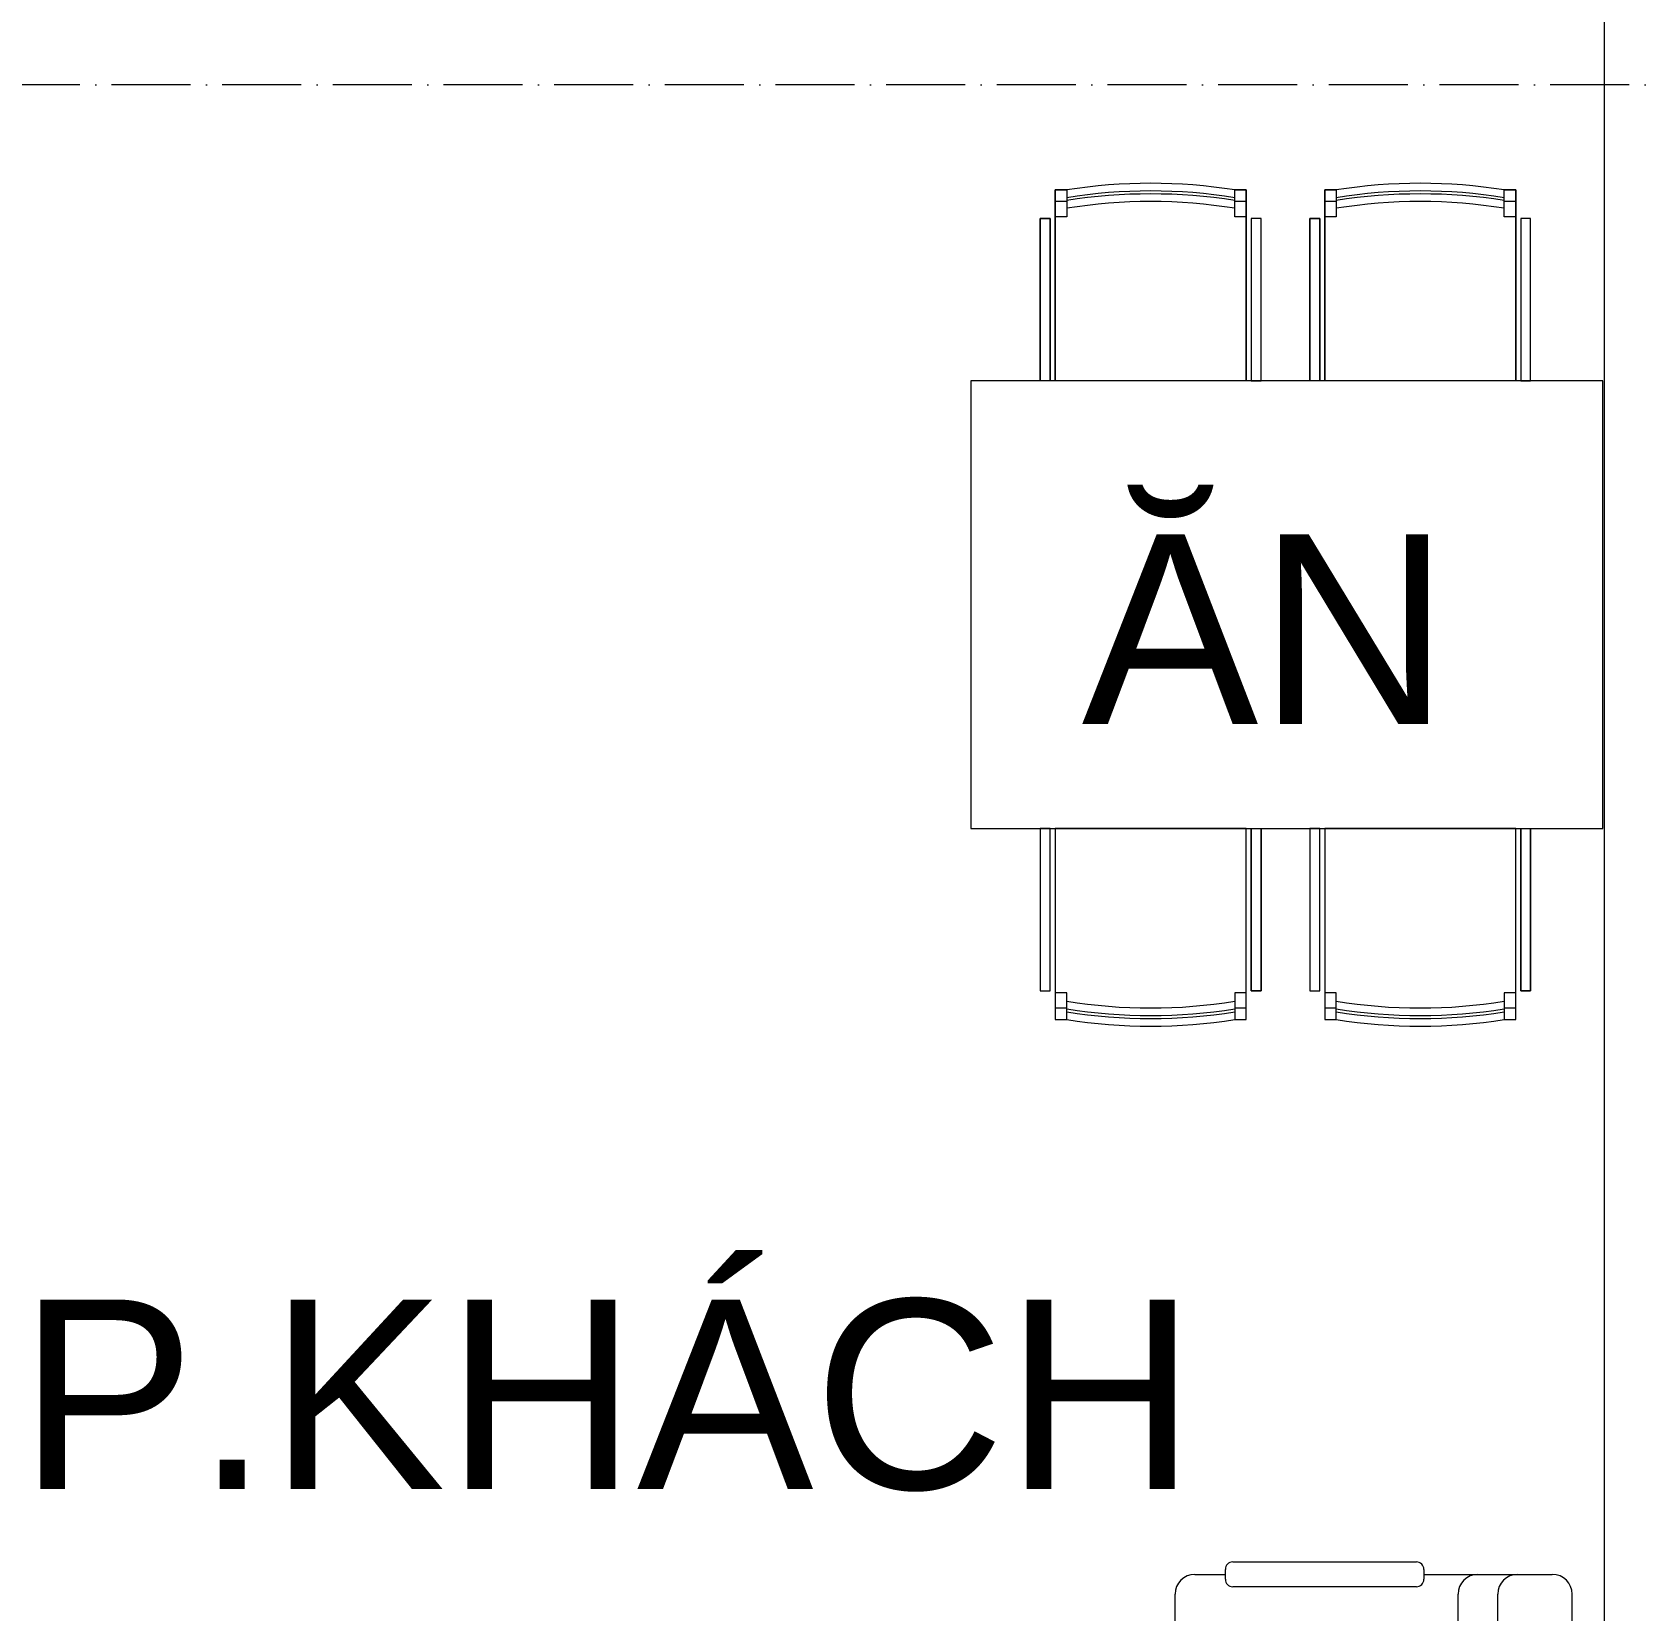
# Model space of a CAD drawing. Header units: millimetres. Extents: x -20144 to 122974, y -38328 to 48263.
# Drawn here: x 13916 to 16976, y 3452 to 6450 of the extents above; entities that cross this region are included whole.
import ezdxf

# ---------------------------------------------------------------- set-up
doc = ezdxf.new("R2010")
doc.units = ezdxf.units.MM
doc.linetypes.add('Grid Line', pattern=[4.2, 3, -0.6, 0, -0.6])
for name, color, linetype, lineweight in [('CHU', 181, 'Continuous', 5), ('NET-CAT', 3, 'Continuous', 15), ('THIET BI', 44, 'Continuous', 5), ('TRUC', 225, 'Continuous', 5)]:
    doc.layers.add(name, color=color, linetype=linetype, lineweight=lineweight)
doc.styles.add('Arial_4', font='arial_0.ttf', dxfattribs={"height": 360})

# ---------------------------------------------------------------- blocks, each defined once
blk = doc.blocks.new('X-SOFA1 - X-SOFA-V60-MẶT BẰNG TẦNG 5 ĐẾN TẦNG 22')
at = {"layer": 'THIET BI'}
for p, q in [((-644.3, 992.8), (-295.7, 992.8)), ((-716.2, 969.2), (-658.4, 969.2)), ((-658.4, 959.8), (-658.4, 978.7)), ((-281.5, 978.7), (-281.5, 959.8)), ((-281.5, 969.2), (-103.7, 969.2)), ((-103.7, 969.2), (-37.7, 969.2)), ((-753.8, 360.8), (-753.8, 931.5)), ((-295.7, 945.7), (-644.3, 945.7)), ((-216.7, 360.8), (-216.7, 931.5)), ((-141.3, 360.8), (-141.3, 931.5)), ((0, 360.8), (0, 931.5)), ((-716.2, 323.1), (-103.7, 323.1)), ((-103.7, 323.1), (-37.7, 323.1)), ((-1250, 303.6), (-1890, 303.6)), ((-1890, 303.6), (-1890, -376.4)), ((-1890, 303.6), (-1890, -376.4)), ((-1250, 303.6), (-1890, 303.6)), ((-1250, -376.4), (-1250, 303.6)), ((-1250, -376.4), (-1250, 303.6)), ((-753.8, -285.4), (-753.8, 285.4)), ((-216.7, -285.4), (-216.7, 285.4)), ((-141.3, -285.4), (-141.3, 285.4)), ((0, 285.4), (0, -285.4)), ((-716.2, -323.1), (-37.7, -323.1)), ((-753.8, -360.8), (-753.8, -931.5)), ((-216.7, -360.8), (-216.7, -931.5)), ((-141.3, -360.8), (-141.3, -931.5)), ((0, -360.8), (0, -752.3)), ((-1890, -376.4), (-1250, -376.4)), ((-1890, -376.4), (-1250, -376.4)), ((-295.7, -945.7), (-644.3, -945.7)), ((-716.2, -969.2), (-658.4, -969.2)), ((-658.4, -959.8), (-658.4, -978.7)), ((-281.5, -978.7), (-281.5, -959.8)), ((-103.7, -969.2), (-281.5, -969.2)), ((-89.1, -969.2), (-103.7, -969.2)), ((-644.3, -992.8), (-295.7, -992.8))]:
    blk.add_line(p, q, dxfattribs=at)
for centre, radius, start, end in [((-644.3, 978.7), 14.1, 90, 180), ((-295.7, 978.7), 14.1, 360, 90), ((-716.2, 931.5), 37.7, 90, 180), ((-644.3, 959.8), 14.1, 180, 270), ((-295.7, 959.8), 14.1, 270, 0), ((-179, 931.5), 37.7, 90, 180), ((-103.7, 931.5), 37.7, 90, 180), ((-37.7, 931.5), 37.7, 360, 90), ((-716.2, 360.8), 37.7, 180, 270), ((-179, 360.8), 37.7, 180, 270), ((-103.7, 360.8), 37.7, 180, 270), ((-37.7, 360.8), 37.7, 270, 0), ((-716.2, 285.4), 37.7, 90, 180), ((-179, 285.4), 37.7, 90, 180), ((-103.7, 285.4), 37.7, 90, 180), ((-37.7, 285.4), 37.7, 360, 90), ((-716.2, -285.4), 37.7, 180, 270), ((-179, -285.4), 37.7, 180, 270), ((-103.7, -285.4), 37.7, 180, 270), ((-37.7, -285.4), 37.7, 270, 0), ((-716.2, -360.8), 37.7, 90, 180), ((-179, -360.8), 37.7, 90, 180), ((-103.7, -360.8), 37.7, 90, 180), ((-37.7, -360.8), 37.7, 360, 90), ((-716.2, -931.5), 37.7, 180, 270), ((-644.3, -959.8), 14.1, 90, 180), ((-295.7, -959.8), 14.1, 360, 90), ((-179, -931.5), 37.7, 180, 270), ((-103.7, -931.5), 37.7, 180, 270), ((-644.3, -978.7), 14.1, 180, 270), ((-295.7, -978.7), 14.1, 270, 0)]:
    blk.add_arc(centre, radius, start, end, dxfattribs=at)
blk = doc.blocks.new('X-BAN AN 4 GHE1 - X-BAN AN 4 GHE-1305657-MẶT BẰNG TẦNG 5 ĐẾN TẦNG 22')
at = {"layer": 'THIET BI'}
for p, q in [((187, 362.7), (165.2, 362.7)), ((165.2, 362.7), (165.2, 0)), ((165.2, 362.7), (165.2, 0)), ((187, 362.7), (165.2, 362.7)), ((165.2, 340.9), (187, 340.9)), ((187, 327.9), (187, 362.7)), ((527.9, 362.7), (506.1, 362.7)), ((506.1, 362.7), (506.1, 327.9)), ((527.9, 362.7), (506.1, 362.7)), ((506.1, 340.9), (527.9, 340.9)), ((527.9, 0), (527.9, 362.7)), ((527.9, 0), (527.9, 362.7)), ((698.6, 362.7), (676.8, 362.7)), ((676.8, 362.7), (676.8, 0)), ((676.8, 362.7), (676.8, 0)), ((698.6, 362.7), (676.8, 362.7)), ((676.8, 340.9), (698.6, 340.9)), ((698.6, 327.9), (698.6, 362.7)), ((1039.5, 362.7), (1017.7, 362.7)), ((1017.7, 362.7), (1017.7, 327.9)), ((1039.5, 362.7), (1017.7, 362.7)), ((1017.7, 340.9), (1039.5, 340.9)), ((1039.5, 0), (1039.5, 362.7)), ((1039.5, 0), (1039.5, 362.7)), ((136.9, 308.5), (136.9, 0)), ((155.8, 308.5), (136.9, 308.5)), ((136.9, 308.5), (155.8, 308.5)), ((136.9, 0), (136.9, 308.5)), ((155.8, 0), (155.8, 308.5)), ((155.8, 308.5), (155.8, 0)), ((165.2, 311.9), (187, 311.9)), ((187, 311.9), (187, 327.9)), ((506.1, 327.9), (506.1, 311.9)), ((506.1, 311.9), (527.9, 311.9)), ((556.2, 308.5), (537.3, 308.5)), ((537.3, 308.5), (537.3, 0)), ((537.3, 308.5), (537.3, 0)), ((556.2, 308.5), (537.3, 308.5)), ((556.2, 0), (556.2, 308.5)), ((556.2, 0), (556.2, 308.5)), ((667.4, 308.5), (648.5, 308.5)), ((648.5, 308.5), (648.5, 0)), ((648.5, 308.5), (667.4, 308.5)), ((648.5, 0), (648.5, 308.5)), ((667.4, 0), (667.4, 308.5)), ((667.4, 308.5), (667.4, 0)), ((676.8, 311.9), (698.6, 311.9)), ((698.6, 311.9), (698.6, 327.9)), ((1017.7, 327.9), (1017.7, 311.9)), ((1017.7, 311.9), (1039.5, 311.9)), ((1067.8, 308.5), (1048.9, 308.5)), ((1048.9, 308.5), (1048.9, 0)), ((1048.9, 308.5), (1048.9, 0)), ((1067.8, 308.5), (1048.9, 308.5)), ((1067.8, 0), (1067.8, 308.5)), ((1067.8, 0), (1067.8, 308.5)), ((136.9, 0), (0, 0)), ((0, 0), (0, -850)), ((0, 0), (0, -850)), ((1200, 0), (0, 0)), ((155.8, 0), (136.9, 0)), ((165.2, 0), (155.8, 0)), ((165.2, 0), (527.9, 0)), ((537.3, 0), (527.9, 0)), ((537.3, 0), (556.2, 0)), ((648.5, 0), (556.2, 0)), ((667.4, 0), (648.5, 0)), ((676.8, 0), (667.4, 0)), ((676.8, 0), (1039.5, 0)), ((1048.9, 0), (1039.5, 0)), ((1048.9, 0), (1067.8, 0)), ((1200, 0), (1067.8, 0)), ((1200, -850), (1200, 0)), ((1200, -850), (1200, 0)), ((0, -850), (136.9, -850)), ((0, -850), (1200, -850)), ((136.9, -850), (136.9, -1158.5)), ((155.8, -850), (136.9, -850)), ((136.9, -850), (136.9, -1158.5)), ((155.8, -1158.5), (155.8, -850)), ((155.8, -850), (165.2, -850)), ((155.8, -1158.5), (155.8, -850)), ((165.2, -850), (165.2, -1212.7)), ((165.2, -850), (527.9, -850)), ((165.2, -1212.7), (165.2, -850)), ((527.9, -1212.7), (527.9, -850)), ((527.9, -850), (537.3, -850)), ((527.9, -850), (527.9, -1212.7)), ((537.3, -850), (537.3, -1158.5)), ((537.3, -850), (556.2, -850)), ((537.3, -1158.5), (537.3, -850)), ((556.2, -1158.5), (556.2, -850)), ((556.2, -850), (648.5, -850)), ((556.2, -850), (556.2, -1158.5)), ((648.5, -850), (648.5, -1158.5)), ((667.4, -850), (648.5, -850)), ((648.5, -850), (648.5, -1158.5)), ((667.4, -1158.5), (667.4, -850)), ((667.4, -850), (676.8, -850)), ((667.4, -1158.5), (667.4, -850)), ((676.8, -850), (676.8, -1212.7)), ((676.8, -850), (1039.5, -850)), ((676.8, -1212.7), (676.8, -850)), ((1039.5, -1212.7), (1039.5, -850)), ((1039.5, -850), (1048.9, -850)), ((1039.5, -850), (1039.5, -1212.7)), ((1048.9, -850), (1048.9, -1158.5)), ((1048.9, -850), (1067.8, -850)), ((1048.9, -1158.5), (1048.9, -850)), ((1067.8, -1158.5), (1067.8, -850)), ((1067.8, -850), (1200, -850)), ((1067.8, -850), (1067.8, -1158.5)), ((136.9, -1158.5), (155.8, -1158.5)), ((136.9, -1158.5), (155.8, -1158.5)), ((165.2, -1161.9), (187, -1161.9)), ((187, -1161.9), (187, -1177.9)), ((506.1, -1161.9), (527.9, -1161.9)), ((506.1, -1177.9), (506.1, -1161.9)), ((537.3, -1158.5), (556.2, -1158.5)), ((556.2, -1158.5), (537.3, -1158.5)), ((648.5, -1158.5), (667.4, -1158.5)), ((648.5, -1158.5), (667.4, -1158.5)), ((676.8, -1161.9), (698.6, -1161.9)), ((698.6, -1161.9), (698.6, -1177.9)), ((1017.7, -1161.9), (1039.5, -1161.9)), ((1017.7, -1177.9), (1017.7, -1161.9)), ((1048.9, -1158.5), (1067.8, -1158.5)), ((1067.8, -1158.5), (1048.9, -1158.5)), ((165.2, -1190.9), (187, -1190.9)), ((187, -1177.9), (187, -1212.7)), ((506.1, -1212.7), (506.1, -1177.9)), ((506.1, -1190.9), (527.9, -1190.9)), ((676.8, -1190.9), (698.6, -1190.9)), ((698.6, -1177.9), (698.6, -1212.7)), ((1017.7, -1212.7), (1017.7, -1177.9)), ((1017.7, -1190.9), (1039.5, -1190.9)), ((165.2, -1212.7), (187, -1212.7)), ((187, -1212.7), (165.2, -1212.7)), ((506.1, -1212.7), (527.9, -1212.7)), ((527.9, -1212.7), (506.1, -1212.7)), ((676.8, -1212.7), (698.6, -1212.7)), ((698.6, -1212.7), (676.8, -1212.7)), ((1017.7, -1212.7), (1039.5, -1212.7)), ((1039.5, -1212.7), (1017.7, -1212.7))]:
    blk.add_line(p, q, dxfattribs=at)
for centre, radius, start, end in [((346.5, -638.1), 1013.4, 80.9407, 99.0593), ((346.5, -638.1), 1013.4, 80.9407, 99.0593), ((858.1, -638.1), 1013.4, 80.9407, 99.0593), ((858.1, -638.1), 1013.4, 80.9407, 99.0593), ((346.5, -638.1), 998.9, 80.808, 99.192), ((346.5, -658.2), 1013.4, 80.9407, 99.0593), ((346.5, -658.2), 998.9, 80.808, 99.192), ((858.1, -638.1), 998.9, 80.808, 99.192), ((858.1, -658.2), 1013.4, 80.9407, 99.0593), ((858.1, -658.2), 998.9, 80.808, 99.192), ((346.5, -191.8), 998.9, 260.808, 279.192), ((346.5, -191.8), 1013.4, 260.9407, 279.0593), ((858.1, -191.8), 998.9, 260.808, 279.192), ((858.1, -191.8), 1013.4, 260.9407, 279.0593), ((346.5, -211.9), 998.9, 260.808, 279.192), ((346.5, -211.9), 1013.4, 260.9407, 279.0593), ((346.5, -211.9), 1013.4, 260.9407, 279.0593), ((858.1, -211.9), 998.9, 260.808, 279.192), ((858.1, -211.9), 1013.4, 260.9407, 279.0593), ((858.1, -211.9), 1013.4, 260.9407, 279.0593)]:
    blk.add_arc(centre, radius, start, end, dxfattribs=at)

msp = doc.modelspace()

# ---------------------------------------------------------------- linework, layer by layer
at = {"layer": 'NET-CAT'}
msp.add_line((16900.5, 6849.9), (16900.5, 1799.9), dxfattribs=at)
at = {"layer": 'TRUC', "linetype": 'Grid Line', "ltscale": 50}
msp.add_line((43000.5, 6349.9), (-12092.4, 6349.9), dxfattribs=at)

# ---------------------------------------------------------------- block references
at = {"layer": 'THIET BI', "rotation": 180}
msp.add_blockref('X-BAN AN 4 GHE1 - X-BAN AN 4 GHE-1305657-MẶT BẰNG TẦNG 5 ĐẾN TẦNG 22', (16897.7, 4937.7), dxfattribs=at)
at = {"layer": 'THIET BI'}
msp.add_blockref('X-SOFA1 - X-SOFA-V60-MẶT BẰNG TẦNG 5 ĐẾN TẦNG 22', (16839.6, 2552.2), dxfattribs=at)

# ---------------------------------------------------------------- texts
at = {"layer": 'CHU', "color": 7, "char_height": 360, "attachment_point": 1, "line_spacing_factor": 0.936439, "style": 'Arial_4'}
for s, insert, width in [('\\pt2540.0016,5079.9996,7620.0012,10159.9992,12700.0008,15239.9988,17780.0004,20319.9984,22860,25400.0016,27939.9996,30480.0012,33019.9992,35560.0008,38099.9988,40640.0004,43179.9984,45720,48260.0016,50799.9996,53340.0012,55879.9992,58420.0008,60959.9988,63500.0004,66039.9984,68580,71120.0016,73659.9996,76200.0012,78739.9992,81280.0008;ĂN', (15908.5, 5496.2), 709.02), ('\\pt2540.0016,5079.9996,7620.0012,10159.9992,12700.0008,15239.9988,17780.0004,20319.9984,22860,25400.0016,27939.9996,30480.0012,33019.9992,35560.0008,38099.9988,40640.0004,43179.9984,45720,48260.0016,50799.9996,53340.0012,55879.9992,58420.0008,60959.9988,63500.0004,66039.9984,68580,71120.0016,73659.9996,76200.0012,78739.9992,81280.0008;P.KHÁCH', (13890.3, 4043.3), 2232.1)]:
    msp.add_mtext(s, dxfattribs=dict(at, insert=insert, width=width))

doc.saveas('drawing.dxf')
